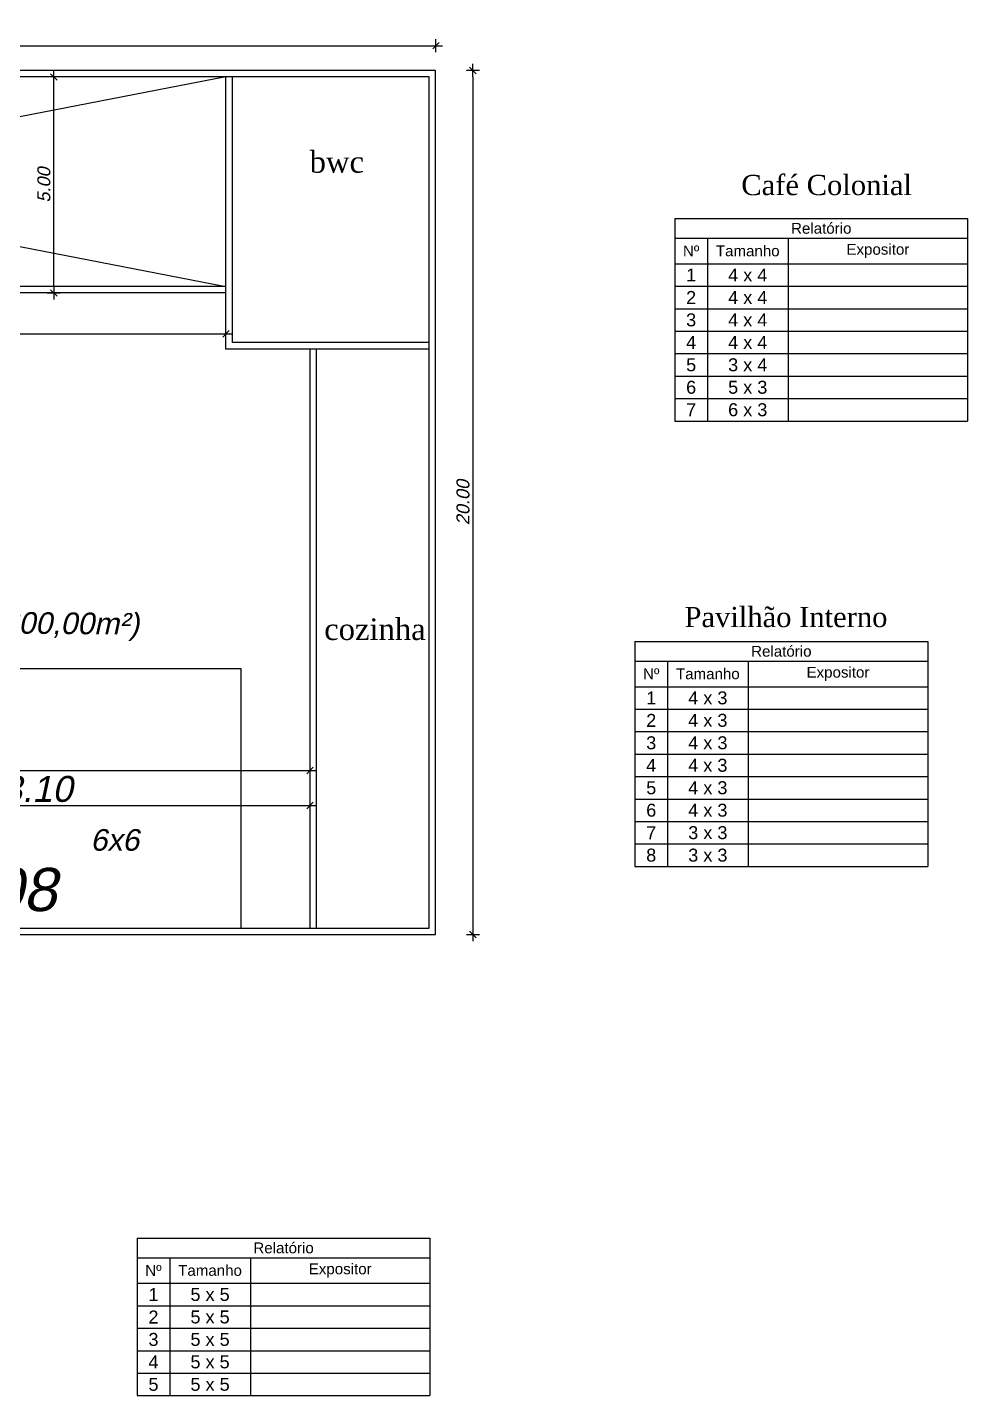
# Model space of a CAD drawing. Header units: metres. Extents: x 2113 to 5678, y -2764 to 956.
# Drawn here: x 4351.03 to 4372.79, y -1514.52 to -1482.85 of the extents above; entities that cross this region are included whole.
import ezdxf

# ---------------------------------------------------------------- set-up
doc = ezdxf.new("R2010")
doc.units = ezdxf.units.M
doc.header["$MEASUREMENT"] = 0
doc.layers.add('COTASOK', color=1, linetype='Continuous')
doc.layers.add('PAREDE', color=7, linetype='Continuous')
doc.styles.add('JEF', font='times.ttf', dxfattribs={"height": 0.3})
doc.styles.add('ROMANS', font='romans.shx')
doc.styles.get("Standard").update_dxf_attribs({"font": 'arial.ttf'})
doc.styles.add('util2000', font='arial.ttf', dxfattribs={"oblique": 12.000028})
doc.dimstyles.new('int_1-50_m_MS_50', dxfattribs={"dimscale": 0.05, "dimtxt": 3, "dimasz": 1.5, "dimexe": 1, "dimexo": 0, "dimgap": 0.75, "dimtad": 1, "dimzin": 1, "dimdsep": 46, "dimtxsty": 'util2000', "dimblk": '_U2_SETA01', "dimcen": 1.5, "dimse1": 1, "dimse2": 1, "dimclrd": 1, "dimclre": 1, "dimclrt": 1, "dimazin": 3, "dimtfac": 1, "dimtix": 1, "dimtmove": 1, "dimatfit": 3, "dimldrblk": '_U2_SETA02', "dimfxl": 1, "dimtzin": 12, "dimarcsym": 0})

# ---------------------------------------------------------------- blocks, each defined once
blk = doc.blocks.new('_U2_SETA01')
at = {"color": 0}
for p, q in [((-1, 0), (1, 0)), ((0, -1), (0, 1))]:
    blk.add_line(p, q, dxfattribs=at)
blk.add_line((-0.5, -0.5), (0.5, 0.5))
blk = doc.blocks.new('*D547')
at = {"layer": 'Defpoints', "color": 0, "ltscale": 0.3, "transparency": 16777216}
for p in [(4360.486, -1483.271), (4330.476, -1483.843), (4360.486, -1483.843)]:
    blk.add_point(p, dxfattribs=at)
at = {"layer": 'PAREDE', "color": 1, "lineweight": -2, "ltscale": 0.3, "transparency": 16777216}
blk.add_line((4330.626, -1483.271), (4360.336, -1483.271), dxfattribs=at)
at = {"layer": 'PAREDE', "color": 1, "lineweight": -2, "ltscale": 0.3, "transparency": 16777216, "xscale": 0.15, "yscale": 0.15, "zscale": 0.15, "rotation": 180}
blk.add_blockref('_U2_SETA01', (4330.476, -1483.271), dxfattribs=at)
at = {"layer": 'PAREDE', "color": 1, "lineweight": -2, "ltscale": 0.3, "transparency": 16777216, "xscale": 0.15, "yscale": 0.15, "zscale": 0.15}
blk.add_blockref('_U2_SETA01', (4360.486, -1483.271), dxfattribs=at)
at = {"layer": 'PAREDE', "color": 1, "ltscale": 0.3, "transparency": 16777216, "insert": (4345.481, -1483.043), "char_height": 0.3, "attachment_point": 5, "style": 'util2000'}
blk.add_mtext('30.00', dxfattribs=at)
blk = doc.blocks.new('_U2_SETA02')
blk.add_solid([(-1, -0.17), (0, 0), (-1, 0.17)])
blk = doc.blocks.new('*D403')
at = {"layer": 'Defpoints', "color": 0, "ltscale": 0.3, "transparency": 16777216}
for p in [(4360.486, -1483.843), (4360.512, -1503.843), (4361.341, -1503.843)]:
    blk.add_point(p, dxfattribs=at)
at = {"layer": 'PAREDE', "color": 1, "lineweight": -2, "ltscale": 0.3, "transparency": 16777216}
blk.add_line((4361.341, -1483.993), (4361.341, -1503.693), dxfattribs=at)
at = {"layer": 'PAREDE', "color": 1, "lineweight": -2, "ltscale": 0.3, "transparency": 16777216, "xscale": 0.15, "yscale": 0.15, "zscale": 0.15}
for p, rotation in [((4361.341, -1483.843), 90), ((4361.341, -1503.843), 270)]:
    blk.add_blockref('_U2_SETA01', p, dxfattribs=dict(at, rotation=rotation))
at = {"layer": 'PAREDE', "color": 1, "ltscale": 0.3, "transparency": 16777216, "insert": (4361.113, -1493.843), "char_height": 0.3, "attachment_point": 5, "rotation": 90, "style": 'util2000'}
blk.add_mtext('20.00', dxfattribs=at)
blk = doc.blocks.new('*D549')
at = {"layer": 'Defpoints', "color": 0, "ltscale": 0.3, "transparency": 16777216}
for p in [(4351.64, -1483.993), (4352.1, -1483.993), (4352.1, -1488.993)]:
    blk.add_point(p, dxfattribs=at)
at = {"layer": 'PAREDE', "color": 1, "lineweight": -2, "ltscale": 0.3, "transparency": 16777216}
blk.add_line((4351.64, -1488.843), (4351.64, -1484.143), dxfattribs=at)
at = {"layer": 'PAREDE', "color": 1, "lineweight": -2, "ltscale": 0.3, "transparency": 16777216, "xscale": 0.15, "yscale": 0.15, "zscale": 0.15}
for p, rotation in [((4351.64, -1483.993), 90), ((4351.64, -1488.993), 270)]:
    blk.add_blockref('_U2_SETA01', p, dxfattribs=dict(at, rotation=rotation))
at = {"layer": 'PAREDE', "color": 1, "ltscale": 0.3, "transparency": 16777216, "insert": (4351.412, -1486.493), "char_height": 0.3, "attachment_point": 5, "rotation": 90, "style": 'util2000'}
blk.add_mtext('5.00', dxfattribs=at)
blk = doc.blocks.new('*D410')
at = {"layer": 'Defpoints', "color": 0, "ltscale": 0.3, "transparency": 16777216}
for p in [(4357.572, -1500.858), (4357.572, -1503.041), (4344.476, -1503.6)]:
    blk.add_point(p, dxfattribs=at)
at = {"layer": 'PAREDE', "color": 1, "lineweight": -2, "ltscale": 0.3, "transparency": 16777216}
blk.add_line((4344.626, -1500.858), (4357.422, -1500.858), dxfattribs=at)
at = {"layer": 'PAREDE', "color": 1, "lineweight": -2, "ltscale": 0.3, "transparency": 16777216, "xscale": 0.15, "yscale": 0.15, "zscale": 0.15, "rotation": 180}
blk.add_blockref('_U2_SETA01', (4344.476, -1500.858), dxfattribs=at)
at = {"layer": 'PAREDE', "color": 1, "lineweight": -2, "ltscale": 0.3, "transparency": 16777216, "xscale": 0.15, "yscale": 0.15, "zscale": 0.15}
blk.add_blockref('_U2_SETA01', (4357.572, -1500.858), dxfattribs=at)
at = {"layer": 'PAREDE', "color": 1, "ltscale": 0.3, "transparency": 16777216, "insert": (4351.024, -1500.477), "char_height": 0.3, "attachment_point": 5, "style": 'util2000'}
blk.add_mtext('{\\H2x;13.10}', dxfattribs=at)
blk = doc.blocks.new('*D411')
at = {"layer": 'Defpoints', "color": 0, "ltscale": 0.3, "transparency": 16777216}
for p in [(4357.572, -1500.047), (4330.626, -1500.316), (4357.572, -1500.316)]:
    blk.add_point(p, dxfattribs=at)
at = {"layer": 'PAREDE', "color": 1, "lineweight": -2, "ltscale": 0.3, "transparency": 16777216}
blk.add_line((4330.776, -1500.047), (4357.422, -1500.047), dxfattribs=at)
at = {"layer": 'PAREDE', "color": 1, "lineweight": -2, "ltscale": 0.3, "transparency": 16777216, "xscale": 0.15, "yscale": 0.15, "zscale": 0.15, "rotation": 180}
blk.add_blockref('_U2_SETA01', (4330.626, -1500.047), dxfattribs=at)
at = {"layer": 'PAREDE', "color": 1, "lineweight": -2, "ltscale": 0.3, "transparency": 16777216, "xscale": 0.15, "yscale": 0.15, "zscale": 0.15}
blk.add_blockref('_U2_SETA01', (4357.572, -1500.047), dxfattribs=at)
at = {"layer": 'PAREDE', "color": 1, "ltscale": 0.3, "transparency": 16777216, "insert": (4343.849, -1499.387), "char_height": 0.3, "attachment_point": 5, "style": 'util2000'}
blk.add_mtext('{\\H2x;26.95}', dxfattribs=at)
blk = doc.blocks.new('*D412')
at = {"layer": 'Defpoints', "color": 0, "ltscale": 0.3, "transparency": 16777216}
for p in [(4330.626, -1488.993), (4355.626, -1488.993), (4355.626, -1489.94)]:
    blk.add_point(p, dxfattribs=at)
at = {"layer": 'PAREDE', "color": 1, "lineweight": -2, "ltscale": 0.3, "transparency": 16777216}
blk.add_line((4330.776, -1489.94), (4355.476, -1489.94), dxfattribs=at)
at = {"layer": 'PAREDE', "color": 1, "lineweight": -2, "ltscale": 0.3, "transparency": 16777216, "xscale": 0.15, "yscale": 0.15, "zscale": 0.15, "rotation": 180}
blk.add_blockref('_U2_SETA01', (4330.626, -1489.94), dxfattribs=at)
at = {"layer": 'PAREDE', "color": 1, "lineweight": -2, "ltscale": 0.3, "transparency": 16777216, "xscale": 0.15, "yscale": 0.15, "zscale": 0.15}
blk.add_blockref('_U2_SETA01', (4355.626, -1489.94), dxfattribs=at)
at = {"layer": 'PAREDE', "color": 1, "ltscale": 0.3, "transparency": 16777216, "insert": (4343.126, -1489.559), "char_height": 0.3, "attachment_point": 5, "style": 'util2000'}
blk.add_mtext('{\\H2x;25.00}', dxfattribs=at)
blk = doc.blocks.new('*T415')
at = {"layer": 'PAREDE', "color": 0, "linetype": 'ByBlock', "lineweight": -2, "transparency": 16777216}
for p, q in [((0, 0), (6.776, 0)), ((0, 0), (0, -5.206)), ((6.776, 0), (6.776, -5.206)), ((0, -0.453), (6.776, -0.453)), ((0.752, -0.453), (0.752, -5.206)), ((2.621, -0.453), (2.621, -5.206)), ((0, -1.046), (6.776, -1.046)), ((0, -1.566), (6.776, -1.566)), ((0, -2.086), (6.776, -2.086)), ((0, -2.606), (6.776, -2.606)), ((0, -3.126), (6.776, -3.126)), ((0, -3.646), (6.776, -3.646)), ((0, -4.166), (6.776, -4.166)), ((0, -4.686), (6.776, -4.686)), ((0, -5.206), (6.776, -5.206))]:
    blk.add_line(p, q, dxfattribs=at)
at = {"layer": 'PAREDE', "color": 0, "transparency": 16777216, "attachment_point": 5}
for s, insert, char_height, width in [('Relatório', (3.388, -0.227), 0.25, 6.65645), ('Nº ', (0.376, -0.749), 0.25, 0.63213), ('Tamanho', (1.686, -0.749), 0.25, 1.74858), ('Expositor', (4.699, -0.749), 0.25, 4.03574), ('1', (0.376, -1.306), 0.3, 0.63213), ('4 x 3', (1.686, -1.306), 0.3, 1.74858), ('2', (0.376, -1.826), 0.3, 0.63213), ('4 x 3', (1.686, -1.826), 0.3, 1.74858), ('3', (0.376, -2.346), 0.3, 0.63213), ('4 x 3', (1.686, -2.346), 0.3, 1.74858), ('4', (0.376, -2.866), 0.3, 0.63213), ('4 x 3', (1.686, -2.866), 0.3, 1.74858), ('5', (0.376, -3.386), 0.3, 0.63213), ('4 x 3', (1.686, -3.386), 0.3, 1.74858), ('6', (0.376, -3.906), 0.3, 0.63213), ('4 x 3', (1.686, -3.906), 0.3, 1.74858), ('7', (0.376, -4.426), 0.3, 0.63213), ('3 x 3', (1.686, -4.426), 0.3, 1.74858), ('8', (0.376, -4.946), 0.3, 0.63213), ('3 x 3', (1.686, -4.946), 0.3, 1.74858)]:
    blk.add_mtext(s, dxfattribs=dict(at, insert=insert, char_height=char_height, width=width))
blk = doc.blocks.new('*T429')
at = {"layer": 'PAREDE', "color": 0, "linetype": 'ByBlock', "lineweight": -2, "transparency": 16777216}
for p, q in [((0, 0), (6.776, 0)), ((0, 0), (0, -4.686)), ((6.776, 0), (6.776, -4.686)), ((0, -0.453), (6.776, -0.453)), ((0.752, -0.453), (0.752, -4.686)), ((2.621, -0.453), (2.621, -4.686)), ((0, -1.046), (6.776, -1.046)), ((0, -1.566), (6.776, -1.566)), ((0, -2.086), (6.776, -2.086)), ((0, -2.606), (6.776, -2.606)), ((0, -3.126), (6.776, -3.126)), ((0, -3.646), (6.776, -3.646)), ((0, -4.166), (6.776, -4.166)), ((0, -4.686), (6.776, -4.686))]:
    blk.add_line(p, q, dxfattribs=at)
at = {"layer": 'PAREDE', "color": 0, "transparency": 16777216, "attachment_point": 5}
for s, insert, char_height, width in [('Relatório', (3.388, -0.227), 0.25, 6.65645), ('Nº ', (0.376, -0.749), 0.25, 0.63213), ('Tamanho', (1.686, -0.749), 0.25, 1.74858), ('Expositor', (4.699, -0.749), 0.25, 4.03574), ('1', (0.376, -1.306), 0.3, 0.63213), ('4 x 4', (1.686, -1.306), 0.3, 1.74858), ('2', (0.376, -1.826), 0.3, 0.63213), ('4 x 4', (1.686, -1.826), 0.3, 1.74858), ('3', (0.376, -2.346), 0.3, 0.63213), ('4 x 4', (1.686, -2.346), 0.3, 1.74858), ('4', (0.376, -2.866), 0.3, 0.63213), ('4 x 4', (1.686, -2.866), 0.3, 1.74858), ('5', (0.376, -3.386), 0.3, 0.63213), ('3 x 4', (1.686, -3.386), 0.3, 1.74858), ('6', (0.376, -3.906), 0.3, 0.63213), ('5 x 3', (1.686, -3.906), 0.3, 1.74858), ('7', (0.376, -4.426), 0.3, 0.63213), ('6 x 3', (1.686, -4.426), 0.3, 1.74858)]:
    blk.add_mtext(s, dxfattribs=dict(at, insert=insert, char_height=char_height, width=width))
blk = doc.blocks.new('*T428')
at = {"layer": 'PAREDE', "color": 0, "linetype": 'ByBlock', "lineweight": -2, "transparency": 16777216}
for p, q in [((0, 0), (6.776, 0)), ((0, 0), (0, -3.646)), ((6.776, 0), (6.776, -3.646)), ((0, -0.453), (6.776, -0.453)), ((0.752, -0.453), (0.752, -3.646)), ((2.621, -0.453), (2.621, -3.646)), ((0, -1.046), (6.776, -1.046)), ((0, -1.566), (6.776, -1.566)), ((0, -2.086), (6.776, -2.086)), ((0, -2.606), (6.776, -2.606)), ((0, -3.126), (6.776, -3.126)), ((0, -3.646), (6.776, -3.646))]:
    blk.add_line(p, q, dxfattribs=at)
at = {"layer": 'PAREDE', "color": 0, "transparency": 16777216, "attachment_point": 5}
for s, insert, char_height, width in [('Relatório', (3.388, -0.227), 0.25, 6.65645), ('Nº ', (0.376, -0.749), 0.25, 0.63213), ('Tamanho', (1.686, -0.749), 0.25, 1.74858), ('Expositor', (4.699, -0.749), 0.25, 4.03574), ('1', (0.376, -1.306), 0.3, 0.63213), ('5 x 5', (1.686, -1.306), 0.3, 1.74858), ('2', (0.376, -1.826), 0.3, 0.63213), ('5 x 5', (1.686, -1.826), 0.3, 1.74858), ('3', (0.376, -2.346), 0.3, 0.63213), ('5 x 5', (1.686, -2.346), 0.3, 1.74858), ('4', (0.376, -2.866), 0.3, 0.63213), ('5 x 5', (1.686, -2.866), 0.3, 1.74858), ('5', (0.376, -3.386), 0.3, 0.63213), ('5 x 5', (1.686, -3.386), 0.3, 1.74858)]:
    blk.add_mtext(s, dxfattribs=dict(at, insert=insert, char_height=char_height, width=width))

msp = doc.modelspace()

# ---------------------------------------------------------------- linework, layer by layer
at = {"layer": 'PAREDE'}
for p, q in [((4360.476, -1483.843), (4330.476, -1483.843)), ((4360.326, -1483.993), (4330.626, -1483.993)), ((4330.626, -1483.993), (4355.626, -1488.843)), ((4355.626, -1483.993), (4330.626, -1488.843)), ((4355.626, -1490.293), (4355.626, -1483.993)), ((4355.776, -1490.143), (4355.776, -1483.993)), ((4360.326, -1503.693), (4360.326, -1483.993)), ((4360.476, -1503.843), (4360.476, -1483.843)), ((4355.626, -1488.843), (4330.626, -1488.843)), ((4355.626, -1488.843), (4330.626, -1488.843)), ((4355.626, -1488.993), (4330.626, -1488.993)), ((4355.626, -1488.993), (4330.626, -1488.993)), ((4360.326, -1490.293), (4355.626, -1490.293)), ((4360.326, -1490.143), (4355.776, -1490.143)), ((4357.572, -1503.693), (4357.572, -1490.293)), ((4357.722, -1503.693), (4357.722, -1490.293)), ((4355.976, -1497.693), (4344.976, -1497.693)), ((4355.976, -1503.693), (4355.976, -1497.693)), ((4344.476, -1503.693), (4360.326, -1503.693)), ((4344.476, -1503.843), (4360.476, -1503.843))]:
    msp.add_line(p, q, dxfattribs=at)

# ---------------------------------------------------------------- block references
for name, p in [('*T429', (4366.018, -1487.272)), ('*T415', (4365.094, -1497.061)), ('*T428', (4353.571, -1510.87))]:
    msp.add_blockref(name, p)

# ---------------------------------------------------------------- texts
at = {"layer": 'COTASOK', "style": 'JEF'}
for s, p in [('Café Colonial', (4367.554, -1486.729)), ('Pavilhão Interno', (4366.239, -1496.728))]:
    msp.add_text(s, height=0.46875, dxfattribs=at).set_placement(p)
at = {"layer": 'PAREDE', "char_height": 0.5, "width": 1.28891, "attachment_point": 1, "rotation": 0, "style": 'ROMANS'}
for s, insert in [('{\\fTimes New Roman|b0|i0|c0|p18;bwc}', (4357.563, -1485.71)), ('{\\fTimes New Roman|b0|i0|c0|p18;bwc}', (4357.563, -1485.71)), ('{\\fTimes New Roman|b0|i0|c0|p18;cozinha}', (4357.9, -1496.525))]:
    msp.add_mtext(s, dxfattribs=dict(at, insert=insert))
at = {"layer": 'PAREDE', "color": 1, "insert": (4338.827, -1496.931), "char_height": 0.5, "width": 21.69435, "attachment_point": 7, "rotation": 359.5118, "style": 'util2000'}
msp.add_mtext('{\\f@Arial Unicode MS|b0|i0|c0|p34;\\C256;Expositores Decoração e Imobiliário (600,00m²)}', dxfattribs=at)
at = {"layer": 'PAREDE', "color": 1, "attachment_point": 7, "rotation": 359.9678, "style": 'util2000'}
for s, insert, char_height in [('{\\f@Arial Unicode MS|b0|i0|c0|p34;\\C256;6x6}', (4352.489, -1501.91), 0.5), ('{\\f@Arial Unicode MS|b0|i0|c0|p34;\\C256;\\P\\H1.4286x;08}', (4350.155, -1503.314), 0.7)]:
    msp.add_mtext(s, dxfattribs=dict(at, insert=insert, char_height=char_height))

# ---------------------------------------------------------------- dimensions: what is measured, and where the dimension line sits
at = {"layer": 'PAREDE', "ltscale": 0.3}
for base, p1, p2, text, picture, middle in [((4360.486, -1483.271), (4330.476, -1483.843), (4360.486, -1483.843), '30.00', '*D547', (4345.481, -1483.043)), ((4355.626, -1489.94), (4330.626, -1488.993), (4355.626, -1488.993), '{\\H2x;<>}', '*D412', (4343.126, -1489.559)), ((4357.572, -1500.858), (4344.476, -1503.6), (4357.572, -1503.041), '{\\H2x;<>}', '*D410', (4351.024, -1500.477))]:
    dim = msp.add_linear_dim(base=base, p1=p1, p2=p2, text=text, dimstyle='int_1-50_m_MS_50', override={"dimscale": 0.1}, dxfattribs=at)
    dim.commit()
    dim.dimension.update_dxf_attribs({"geometry": picture, "text_midpoint": middle})
for base, p1, p2, picture, middle in [((4361.341, -1503.843), (4360.486, -1483.843), (4360.512, -1503.843), '*D403', (4361.113, -1493.843)), ((4351.64, -1483.993), (4352.1, -1488.993), (4352.1, -1483.993), '*D549', (4351.412, -1486.493))]:
    dim = msp.add_linear_dim(base=base, p1=p1, p2=p2, angle=90, dimstyle='int_1-50_m_MS_50', override={"dimscale": 0.1}, dxfattribs=at)
    dim.commit()
    dim.dimension.update_dxf_attribs({"geometry": picture, "text_midpoint": middle})
dim = msp.add_linear_dim(base=(4357.572, -1500.047), p1=(4330.626, -1500.316), p2=(4357.572, -1500.316), text='{\\H2x;<>}', dimstyle='int_1-50_m_MS_50', override={"dimscale": 0.1}, dxfattribs=at)
dim.commit()
dim.dimension.update_dxf_attribs({"geometry": '*D411', "text_midpoint": (4343.849, -1499.768), "dimtype": 160})

doc.saveas('drawing.dxf')
